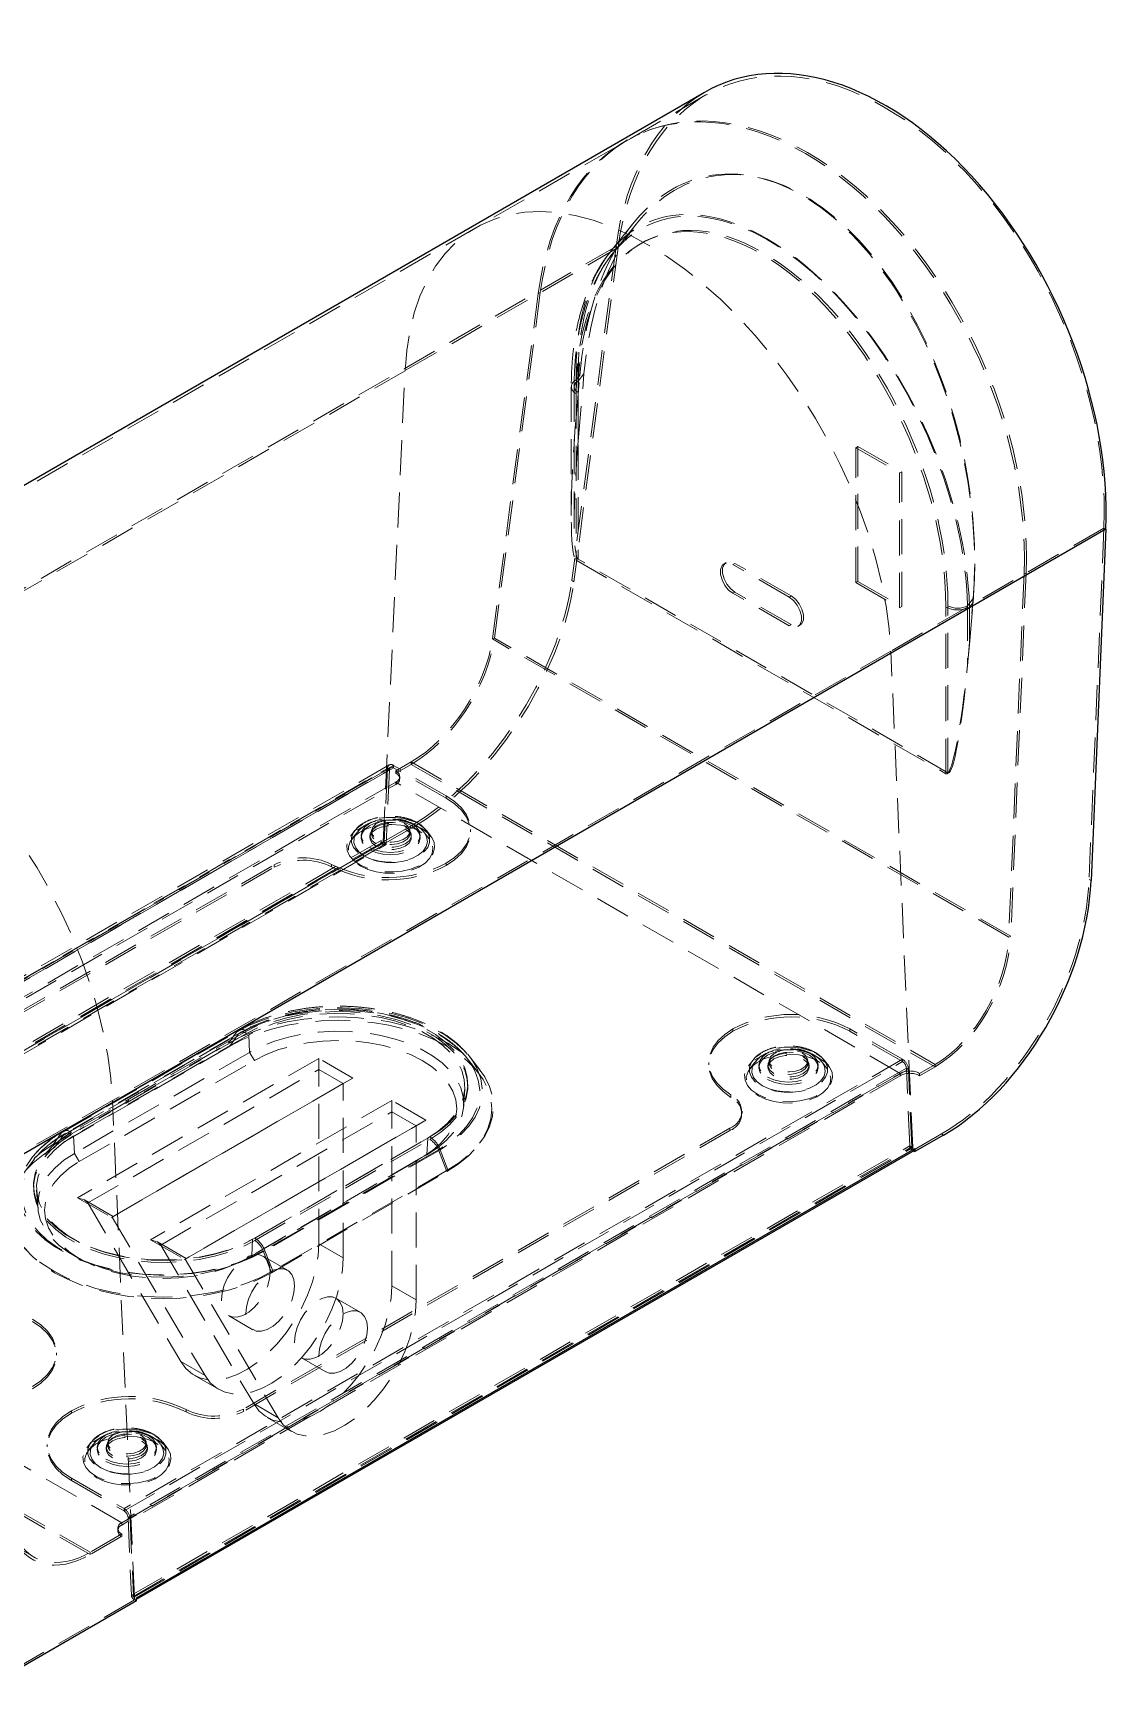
# Model space of a CAD drawing. Header units: millimetres. Extents: x 166 to 456, y 71 to 374.
# Drawn here: x 348.3 to 426.6, y 254.3 to 374.2 of the extents above; entities that cross this region are included whole.
import ezdxf

# ---------------------------------------------------------------- set-up
doc = ezdxf.new("R2010")
doc.units = ezdxf.units.MM
doc.header["$LTSCALE"] = 2
doc.linetypes.add('HIDDEN', pattern=[1.905, 1.27, -0.635])

msp = doc.modelspace()

# ---------------------------------------------------------------- linework, layer by layer
at = {"color": 7, "linetype": 'Continuous', "lineweight": 25}
for p, q in [((397.065, 369.905), (290.179, 308.202)), ((426.254, 338.17), (324.798, 279.601)), ((426.254, 338.17), (425.174, 312.643)), ((414.453, 294.142), (412.373, 292.941)), ((355.795, 260.502), (412.363, 293.159)), ((355.799, 260.405), (412.31, 293.028)), ((412.26, 292.999), (412.373, 292.941)), ((412.363, 293.159), (412.373, 292.941)), ((355.804, 260.285), (345.471, 254.32)), ((355.804, 260.285), (355.795, 260.502))]:
    msp.add_line(p, q, dxfattribs=at)
at = {"color": 7, "linetype": 'HIDDEN', "lineweight": 18}
for p, q in [((397.17, 369.723), (380.467, 360.081)), ((392.374, 366.901), (392.226, 366.834)), ((380.467, 360.081), (323.899, 327.425)), ((391.861, 360.361), (390.254, 358.362)), ((392.128, 360.359), (390.418, 358.231)), ((390.65, 358.724), (289.195, 300.155)), ((390.799, 358.629), (375.313, 349.689)), ((390.65, 358.724), (387.423, 334.436)), ((390.799, 358.629), (387.571, 334.342)), ((390.799, 358.629), (390.65, 358.724)), ((384.994, 355.296), (381.658, 330.191)), ((385.142, 355.364), (381.805, 330.258)), ((384.994, 355.296), (385.142, 355.364)), ((375.313, 349.689), (318.744, 317.033)), ((373.717, 315.459), (375.313, 349.689)), ((387.747, 346.297), (388.01, 349.341)), ((387.747, 349.014), (388.01, 349.341)), ((387.747, 346.297), (387.747, 349.014)), ((387.895, 348.928), (388.317, 349.453)), ((387.895, 344.571), (388.317, 349.453)), ((387.392, 348.52), (387.392, 339.156)), ((387.602, 348.52), (387.602, 338.669)), ((387.747, 348.026), (387.747, 335.909)), ((387.895, 344.571), (387.895, 348.928)), ((387.895, 348.111), (387.895, 335.986)), ((408.224, 344.178), (408.076, 344.092)), ((408.224, 344.178), (411.406, 342.341)), ((408.224, 334.379), (408.224, 344.178)), ((408.076, 344.092), (411.258, 342.255)), ((408.076, 334.293), (408.076, 344.092)), ((411.406, 342.341), (411.258, 342.255)), ((411.258, 332.456), (411.258, 342.255)), ((411.406, 332.542), (411.406, 342.341)), ((426.106, 338.247), (410.62, 329.307)), ((426.106, 338.247), (425.026, 312.72)), ((426.106, 338.247), (426.254, 338.17)), ((387.747, 335.909), (414.617, 320.397)), ((414.765, 320.474), (387.895, 335.986)), ((398.647, 335.748), (398.498, 335.662)), ((399.287, 335.685), (399.138, 335.599)), ((403.225, 333.24), (399.138, 335.599)), ((403.374, 333.325), (399.287, 335.685)), ((420.301, 334.914), (419.185, 308.527)), ((420.449, 334.981), (419.332, 308.595)), ((420.301, 334.914), (420.449, 334.981)), ((387.571, 334.342), (387.423, 334.436)), ((399.287, 333.594), (399.138, 333.509)), ((403.225, 331.149), (399.138, 333.509)), ((403.374, 331.235), (399.287, 333.594)), ((408.224, 334.379), (408.076, 334.293)), ((408.076, 334.293), (411.258, 332.456)), ((408.224, 334.379), (411.406, 332.542)), ((403.374, 333.325), (403.225, 333.24)), ((411.406, 332.542), (411.258, 332.456)), ((414.617, 320.397), (414.617, 332.514)), ((414.765, 320.474), (414.765, 332.6)), ((416.602, 333.125), (416.179, 332.6)), ((416.179, 328.243), (416.602, 333.125)), ((416.179, 332.6), (416.179, 328.243)), ((416.328, 329.797), (416.591, 332.841)), ((416.591, 332.841), (416.328, 332.514)), ((416.328, 332.514), (416.328, 329.797)), ((403.374, 331.235), (403.225, 331.149)), ((403.865, 331.086), (404.014, 331.172)), ((381.658, 330.191), (381.805, 330.258)), ((419.185, 308.527), (381.658, 330.191)), ((419.332, 308.595), (381.805, 330.258)), ((410.62, 329.307), (354.051, 296.651)), ((412.215, 293.235), (410.62, 329.307)), ((317.47, 288.126), (374.038, 320.782)), ((374.164, 321.036), (317.595, 288.38)), ((317.618, 288.031), (374.186, 320.688)), ((374.269, 320.854), (317.7, 288.198)), ((317.9, 288.349), (374.469, 321.006)), ((374.469, 320.834), (317.9, 288.178)), ((374.038, 320.782), (373.788, 315.414)), ((374.186, 320.688), (373.936, 315.32)), ((374.186, 320.688), (374.038, 320.782)), ((378.302, 318.793), (374.469, 321.006)), ((374.469, 320.834), (374.469, 321.006)), ((378.302, 318.621), (374.469, 320.834)), ((375.759, 321.251), (374.637, 320.603)), ((375.759, 321.08), (374.637, 320.432)), ((374.637, 320.603), (374.637, 320.432)), ((374.93, 320.024), (374.93, 320.195)), ((375.759, 321.251), (413.831, 299.273)), ((375.759, 321.251), (375.759, 321.08)), ((375.759, 321.08), (413.831, 299.101)), ((374.637, 319.787), (318.069, 287.131)), ((318.069, 286.959), (374.637, 319.615)), ((411.295, 298.625), (374.637, 319.787)), ((374.637, 319.615), (374.637, 319.787)), ((378.302, 318.793), (378.302, 318.621)), ((373.569, 315.554), (317.001, 282.898)), ((373.717, 315.459), (317.149, 282.803)), ((317.209, 282.737), (373.778, 315.393)), ((373.788, 315.414), (317.219, 282.758)), ((371.658, 316.262), (371.344, 315.858)), ((371.824, 316.134), (371.455, 315.657)), ((372.764, 315.92), (372.764, 315.749)), ((372.864, 316.225), (372.864, 316.054)), ((375.64, 316.548), (373.559, 315.347)), ((373.569, 315.554), (373.559, 315.347)), ((375.788, 316.454), (373.708, 315.253)), ((373.708, 315.257), (373.717, 315.459)), ((373.788, 315.414), (373.936, 315.32)), ((375.788, 316.454), (375.64, 316.548)), ((375.664, 316.054), (375.664, 316.225)), ((375.764, 315.749), (375.764, 315.92)), ((377.074, 315.657), (376.705, 316.134)), ((377.184, 315.858), (376.871, 316.262)), ((380.06, 316.172), (380.06, 316.344)), ((317.314, 282.555), (373.883, 315.212)), ((373.936, 315.32), (317.368, 282.663)), ((373.708, 315.253), (373.559, 315.347)), ((373.708, 315.253), (373.708, 315.257)), ((330.437, 293.354), (365.8, 313.768)), ((330.437, 293.182), (365.8, 313.597)), ((365.8, 313.597), (365.8, 313.768)), ((369.968, 313.81), (369.968, 313.639)), ((378.302, 313.894), (378.302, 313.723)), ((425.026, 312.72), (425.174, 312.643)), ((419.185, 308.527), (419.332, 308.595)), ((350.326, 294.277), (363.054, 301.625)), ((350.454, 294.117), (363.182, 301.465)), ((363.19, 301.751), (350.462, 294.404)), ((363.295, 301.569), (350.567, 294.222)), ((363.795, 301.691), (351.067, 294.344)), ((363.795, 301.52), (351.067, 294.172)), ((363.952, 301.429), (351.224, 294.081)), ((362.484, 300.815), (363.054, 301.625)), ((362.57, 300.594), (363.182, 301.465)), ((364.009, 300.15), (363.952, 301.429)), ((399.145, 301.691), (399.145, 301.862)), ((411.463, 299.649), (407.63, 301.862)), ((407.63, 301.691), (407.63, 301.862)), ((411.463, 299.478), (407.63, 301.691)), ((349.756, 293.467), (362.484, 300.815)), ((362.57, 300.594), (349.842, 293.246)), ((364.009, 300.15), (351.281, 292.802)), ((364.362, 299.559), (364.009, 300.15)), ((379.683, 299.895), (379.85, 299.69)), ((379.863, 300.007), (380.016, 299.818)), ((380.751, 298.869), (380.016, 299.818)), ((369.043, 299.714), (351.502, 289.588)), ((351.634, 292.212), (364.362, 299.559)), ((352.251, 289.204), (369.043, 298.898)), ((354.726, 265.969), (411.295, 298.625)), ((411.463, 299.649), (354.895, 266.993)), ((354.895, 266.822), (411.463, 299.478)), ((411.746, 299.005), (355.177, 266.349)), ((411.894, 298.929), (355.325, 266.272)), ((369.043, 298.898), (369.043, 299.714)), ((371.518, 298.286), (369.043, 299.714)), ((369.043, 298.898), (370.811, 297.877)), ((369.043, 286.241), (369.043, 298.898)), ((380.64, 298.669), (379.85, 299.69)), ((397.387, 299.413), (397.387, 299.242)), ((400.576, 299.568), (400.263, 299.163)), ((400.742, 299.44), (400.373, 298.963)), ((401.683, 299.226), (401.683, 299.055)), ((401.783, 299.531), (401.783, 299.36)), ((404.583, 299.36), (404.583, 299.531)), ((404.683, 299.055), (404.683, 299.226)), ((405.992, 298.963), (405.623, 299.44)), ((406.103, 299.163), (405.789, 299.568)), ((411.295, 298.453), (411.295, 298.625)), ((411.463, 299.478), (411.463, 299.649)), ((411.746, 299.005), (411.894, 298.929)), ((411.996, 293.348), (411.746, 299.005)), ((412.144, 293.272), (411.894, 298.929)), ((413.831, 299.273), (412.709, 298.625)), ((413.831, 299.101), (412.709, 298.453)), ((412.709, 298.453), (412.709, 298.625)), ((413.831, 299.273), (413.831, 299.101)), ((353.977, 288.159), (371.518, 298.286)), ((370.811, 297.877), (354.019, 288.184)), ((411.295, 298.453), (354.726, 265.797)), ((371.518, 298.286), (370.811, 297.877)), ((370.811, 285.221), (370.811, 297.877)), ((379.571, 296.232), (379.651, 297.477)), ((354.051, 296.651), (324.65, 279.678)), ((355.646, 260.579), (354.051, 296.651)), ((374.346, 296.653), (356.805, 286.526)), ((374.346, 295.836), (374.346, 296.653)), ((376.821, 295.224), (374.346, 296.653)), ((398.999, 296.879), (398.999, 297.051)), ((357.555, 286.143), (374.346, 295.836)), ((359.28, 285.098), (376.821, 295.224)), ((374.346, 295.836), (376.114, 294.816)), ((374.346, 283.18), (374.346, 295.836)), ((376.114, 294.816), (376.821, 295.224)), ((399.805, 295.698), (399.805, 295.87)), ((349.756, 293.467), (350.326, 294.277)), ((349.842, 293.246), (350.454, 294.117)), ((351.281, 292.802), (351.224, 294.081)), ((376.114, 294.816), (359.322, 285.122)), ((398.927, 294.645), (363.563, 274.23)), ((398.927, 294.474), (363.563, 274.059)), ((376.963, 293.918), (364.235, 286.57)), ((364.392, 286.651), (377.12, 293.999)), ((364.392, 286.479), (377.12, 293.827)), ((376.114, 282.159), (376.114, 294.816)), ((376.906, 292.704), (376.963, 293.918)), ((398.927, 294.645), (398.927, 294.474)), ((414.305, 294.219), (412.224, 293.018)), ((414.305, 294.219), (414.453, 294.142)), ((351.281, 292.802), (351.634, 292.212)), ((355.427, 260.692), (411.996, 293.348)), ((355.576, 260.615), (412.144, 293.272)), ((355.636, 260.554), (412.205, 293.21)), ((355.646, 260.579), (412.215, 293.235)), ((364.178, 285.357), (376.906, 292.704)), ((377.733, 293.065), (365.005, 285.718)), ((377.861, 293.077), (365.133, 285.729)), ((376.553, 292.521), (376.906, 292.704)), ((378.345, 291.487), (377.733, 293.065)), ((378.431, 291.609), (377.861, 293.077)), ((412.144, 293.272), (411.996, 293.348)), ((412.224, 293.022), (412.215, 293.235)), ((412.224, 293.018), (412.224, 293.022)), ((412.224, 293.018), (412.26, 292.999)), ((348.337, 292.342), (347.546, 291.321)), ((376.553, 292.521), (363.825, 285.174)), ((365.617, 284.139), (378.345, 291.487)), ((378.431, 291.609), (365.703, 284.261)), ((348.536, 290.129), (348.616, 288.885)), ((351.502, 289.588), (353.977, 288.159)), ((352.011, 289.434), (351.502, 289.588)), ((352.011, 289.434), (352.251, 289.204)), ((354.098, 288.229), (352.011, 289.434)), ((352.251, 289.204), (359.008, 277.683)), ((353.977, 288.159), (354.098, 288.229)), ((354.019, 288.184), (354.098, 288.229)), ((354.019, 288.184), (360.775, 276.663)), ((354.726, 265.969), (318.069, 287.131)), ((352.427, 263.825), (314.355, 285.803)), ((352.427, 263.653), (314.355, 285.632)), ((356.805, 286.526), (359.28, 285.098)), ((356.805, 286.526), (357.314, 286.372)), ((357.314, 286.372), (357.555, 286.143)), ((359.401, 285.168), (357.314, 286.372)), ((357.555, 286.143), (364.311, 274.622)), ((364.178, 285.357), (364.235, 286.57)), ((365.617, 284.139), (365.005, 285.718)), ((365.703, 284.261), (365.133, 285.729)), ((369.043, 286.241), (370.811, 285.221)), ((310.445, 285.356), (348.339, 263.48)), ((351.646, 285.157), (351.979, 284.985)), ((359.28, 285.098), (359.401, 285.168)), ((359.322, 285.122), (359.401, 285.168)), ((359.322, 285.122), (366.079, 273.601)), ((363.48, 284.985), (363.813, 285.157)), ((364.178, 285.357), (363.825, 285.174)), ((366.757, 284.324), (364.99, 285.345)), ((376.114, 282.159), (374.346, 283.18)), ((372.061, 281.263), (370.293, 282.283)), ((362.49, 281.015), (364.258, 279.994)), ((349.984, 278.137), (349.984, 278.308)), ((359.008, 277.683), (360.775, 276.663)), ((367.793, 277.953), (369.561, 276.933)), ((359.99, 276.684), (361.758, 275.664)), ((366.079, 273.601), (364.311, 274.622)), ((351.061, 273.933), (351.061, 274.104)), ((359.396, 274.188), (359.396, 274.017)), ((363.563, 274.059), (363.563, 274.23)), ((365.293, 273.623), (367.061, 272.602)), ((349.304, 271.655), (349.304, 271.484)), ((352.493, 271.81), (352.179, 271.405)), ((352.659, 271.682), (352.29, 271.205)), ((353.599, 271.468), (353.599, 271.297)), ((353.699, 271.773), (353.699, 271.602)), ((356.499, 271.602), (356.499, 271.773)), ((356.599, 271.297), (356.599, 271.468)), ((357.909, 271.205), (357.54, 271.682)), ((358.019, 271.405), (357.706, 271.81)), ((351.061, 269.206), (354.895, 266.993)), ((351.061, 269.206), (351.061, 269.034)), ((351.061, 269.034), (354.895, 266.822)), ((354.895, 266.822), (354.895, 266.993)), ((355.177, 266.349), (355.325, 266.272)), ((355.177, 266.349), (355.427, 260.692)), ((355.325, 266.272), (355.576, 260.615)), ((354.726, 265.152), (352.427, 263.825)), ((354.434, 265.56), (354.434, 265.389)), ((354.726, 265.797), (354.726, 265.969)), ((354.726, 265.152), (354.726, 264.981)), ((354.726, 264.981), (352.427, 263.653)), ((352.427, 263.825), (352.427, 263.653)), ((355.656, 260.361), (345.323, 254.396)), ((355.576, 260.615), (355.427, 260.692)), ((355.656, 260.365), (355.646, 260.579)), ((355.656, 260.361), (355.656, 260.365)), ((355.656, 260.361), (355.804, 260.285)), ((355.741, 260.372), (355.799, 260.405))]:
    msp.add_line(p, q, dxfattribs=at)
at = {"color": 7, "linetype": 'HIDDEN', "lineweight": 18, "flags": 128}
for points in [[(375.313, 349.689), (375.434, 351.163), (375.656, 352.563), (375.977, 353.881), (376.397, 355.111), (376.912, 356.244), (377.52, 357.275), (378.216, 358.197), (378.998, 359.005), (379.86, 359.695), (380.798, 360.262), (381.805, 360.704), (382.877, 361.017), (384.007, 361.2), (385.189, 361.251), (386.416, 361.172), (387.68, 360.961), (388.974, 360.621), (390.292, 360.152), (391.625, 359.559), (392.966, 358.843), (394.307, 358.011), (395.64, 357.065), (396.958, 356.012), (398.252, 354.858), (399.517, 353.609), (400.743, 352.272), (401.925, 350.856), (403.055, 349.368), (404.127, 347.817), (405.135, 346.213), (406.072, 344.563), (406.934, 342.878), (407.716, 341.167), (408.412, 339.441), (409.02, 337.709), (409.535, 335.98), (409.955, 334.266), (410.276, 332.576), (410.499, 330.92), (410.62, 329.307)], [(399.287, 333.594), (398.977, 333.836), (398.705, 334.175), (398.503, 334.569), (398.395, 334.973), (398.395, 335.336), (398.503, 335.615), (398.705, 335.776), (398.977, 335.8), (399.287, 335.685)], [(399.138, 333.509), (398.829, 333.75), (398.556, 334.089), (398.354, 334.484), (398.247, 334.887), (398.247, 335.25), (398.354, 335.529), (398.556, 335.69), (398.829, 335.715), (399.138, 335.599)], [(403.225, 333.24), (403.535, 332.998), (403.807, 332.659), (404.009, 332.265), (404.117, 331.861), (404.117, 331.498), (404.009, 331.219), (403.807, 331.058), (403.535, 331.034), (403.225, 331.149)], [(403.374, 333.325), (403.683, 333.084), (403.955, 332.745), (404.157, 332.35), (404.265, 331.947), (404.265, 331.584), (404.157, 331.305), (403.955, 331.144), (403.683, 331.119), (403.374, 331.235)], [(318.744, 317.033), (318.865, 318.506), (319.087, 319.906), (319.409, 321.225), (319.829, 322.454), (320.344, 323.588), (320.951, 324.618), (321.648, 325.541), (322.429, 326.349), (323.291, 327.039), (324.229, 327.606), (325.237, 328.047), (326.309, 328.36), (327.439, 328.543), (328.62, 328.595), (329.847, 328.515), (331.111, 328.305), (332.406, 327.964), (333.724, 327.496), (335.057, 326.902), (336.398, 326.187), (337.738, 325.354), (339.071, 324.409), (340.389, 323.356), (341.684, 322.201), (342.948, 320.952), (344.175, 319.616), (345.356, 318.2), (346.486, 316.712), (347.558, 315.161), (348.566, 313.556), (349.504, 311.907), (350.366, 310.222), (351.147, 308.511), (351.844, 306.784), (352.451, 305.052), (352.967, 303.324), (353.386, 301.61), (353.708, 299.92), (353.93, 298.264), (354.051, 296.651)], [(378.302, 313.894), (378.914, 314.308), (379.406, 314.771), (379.766, 315.273), (379.986, 315.802), (380.06, 316.344), (379.986, 316.885), (379.766, 317.414), (379.406, 317.916), (378.914, 318.38), (378.302, 318.793)], [(378.302, 318.621), (378.914, 318.208), (379.406, 317.745), (379.766, 317.242), (379.986, 316.714), (380.06, 316.172), (379.986, 315.63), (379.766, 315.102), (379.406, 314.6), (378.914, 314.136), (378.302, 313.723)], [(372.088, 313.676), (372.607, 313.435), (373.203, 313.265), (373.849, 313.172), (374.514, 313.162), (375.168, 313.234), (375.779, 313.386), (376.319, 313.61), (376.764, 313.896), (377.091, 314.23), (377.286, 314.598), (377.34, 314.98), (377.251, 315.361), (377.021, 315.722), (376.663, 316.045), (376.192, 316.317), (375.632, 316.524), (375.007, 316.656), (374.348, 316.708), (373.684, 316.677), (373.048, 316.564), (372.469, 316.375), (371.974, 316.119), (371.585, 315.807), (371.322, 315.454), (371.197, 315.077), (371.215, 314.693), (371.376, 314.32), (371.671, 313.976), (372.088, 313.676)], [(376.283, 316.755), (376.682, 316.467), (376.959, 316.134), (377.101, 315.774), (377.101, 315.405), (376.959, 315.045), (376.682, 314.713), (376.283, 314.424), (375.783, 314.194), (375.207, 314.034), (374.584, 313.952), (373.945, 313.952), (373.321, 314.034), (372.745, 314.194), (372.245, 314.424), (371.847, 314.713), (371.569, 315.045), (371.427, 315.405), (371.427, 315.774), (371.569, 316.134), (371.847, 316.467), (372.245, 316.755), (372.745, 316.985), (373.321, 317.145), (373.945, 317.227), (374.584, 317.227), (375.207, 317.145), (375.783, 316.985), (376.283, 316.755)], [(372.374, 314.413), (371.989, 314.694), (371.727, 315.019), (371.601, 315.369), (371.619, 315.728), (371.78, 316.074), (372.074, 316.389), (372.487, 316.657), (372.996, 316.862), (373.572, 316.995), (374.186, 317.046), (374.805, 317.015), (375.394, 316.903), (375.922, 316.714), (376.361, 316.461), (376.687, 316.156), (376.882, 315.816), (376.936, 315.459), (376.846, 315.105), (376.617, 314.772), (376.261, 314.478), (375.798, 314.24), (375.251, 314.07), (374.652, 313.977), (374.031, 313.967), (373.423, 314.039), (372.861, 314.19), (372.374, 314.413)], [(372.741, 315.041), (373.187, 314.844), (373.707, 314.719), (374.264, 314.677), (374.822, 314.719), (375.341, 314.844), (375.787, 315.041), (376.129, 315.299), (376.344, 315.599), (376.418, 315.92), (376.344, 316.242), (376.129, 316.542), (375.787, 316.799), (375.341, 316.997), (374.822, 317.121), (374.264, 317.164), (373.707, 317.121), (373.187, 316.997), (372.741, 316.799), (372.399, 316.542), (372.184, 316.242), (372.111, 315.92), (372.184, 315.599), (372.399, 315.299), (372.741, 315.041)], [(372.741, 314.87), (373.187, 314.672), (373.707, 314.548), (374.264, 314.506), (374.822, 314.548), (375.341, 314.672), (375.787, 314.87), (376.129, 315.127), (376.344, 315.427), (376.418, 315.749), (376.344, 316.071), (376.129, 316.371), (375.787, 316.628), (375.341, 316.826), (374.822, 316.95), (374.264, 316.992), (373.707, 316.95), (373.187, 316.826), (372.741, 316.628), (372.399, 316.371), (372.184, 316.071), (372.111, 315.749), (372.184, 315.427), (372.399, 315.127), (372.741, 314.87)], [(373.204, 315.308), (372.928, 315.527), (372.783, 315.785), (372.783, 316.056), (372.928, 316.313), (373.204, 316.533), (373.583, 316.692), (374.03, 316.776), (374.499, 316.776), (374.945, 316.692), (375.325, 316.533), (375.601, 316.313), (375.746, 316.056), (375.746, 315.785), (375.601, 315.527), (375.325, 315.308), (374.945, 315.149), (374.499, 315.065), (374.03, 315.065), (373.583, 315.149), (373.204, 315.308)], [(373.204, 315.137), (372.928, 315.356), (372.783, 315.613), (372.783, 315.884), (372.928, 316.142), (373.204, 316.361), (373.583, 316.52), (374.03, 316.604), (374.499, 316.604), (374.945, 316.52), (375.325, 316.361), (375.601, 316.142), (375.746, 315.884), (375.746, 315.613), (375.601, 315.356), (375.325, 315.137), (374.945, 314.977), (374.499, 314.894), (374.03, 314.894), (373.583, 314.977), (373.204, 315.137)], [(375.254, 316.797), (375.522, 316.58), (375.653, 316.325), (375.634, 316.06), (375.467, 315.812), (375.169, 315.609), (374.773, 315.473), (374.322, 315.418), (373.865, 315.451), (373.451, 315.568), (373.125, 315.756), (372.922, 315.995), (372.865, 316.259), (372.96, 316.519), (373.196, 316.748), (373.548, 316.92), (373.977, 317.016), (374.437, 317.027), (374.879, 316.952), (375.254, 316.797)], [(375.254, 316.625), (375.522, 316.409), (375.653, 316.154), (375.634, 315.888), (375.467, 315.64), (375.169, 315.437), (374.773, 315.301), (374.322, 315.246), (373.865, 315.279), (373.451, 315.396), (373.125, 315.584), (372.922, 315.823), (372.865, 316.087), (372.96, 316.348), (373.196, 316.576), (373.548, 316.748), (373.977, 316.845), (374.437, 316.856), (374.879, 316.78), (375.254, 316.625)], [(376.32, 316.518), (376.526, 316.409), (376.947, 316.109), (377.25, 315.766), (377.423, 315.393), (377.458, 315.007), (377.354, 314.626), (377.114, 314.266), (376.75, 313.942), (376.277, 313.669), (375.716, 313.459), (375.092, 313.32), (374.432, 313.26), (373.764, 313.28), (373.118, 313.38), (372.522, 313.555), (372.002, 313.798), (371.582, 314.098), (371.278, 314.442), (371.105, 314.815), (371.07, 315.2), (371.175, 315.582), (371.414, 315.942), (371.778, 316.266), (372.251, 316.539), (372.286, 316.555)], [(373.788, 315.414), (373.785, 315.401), (373.776, 315.393), (373.764, 315.391), (373.751, 315.397), (373.737, 315.409), (373.726, 315.425), (373.719, 315.442), (373.717, 315.459)], [(373.936, 315.32), (373.93, 315.277), (373.915, 315.243), (373.892, 315.218), (373.862, 315.203), (373.827, 315.2), (373.788, 315.208), (373.748, 315.227), (373.708, 315.257)], [(363.054, 301.625), (363.963, 302.092), (364.961, 302.496), (366.032, 302.829), (367.164, 303.089), (368.34, 303.271), (369.545, 303.372), (370.762, 303.393), (371.975, 303.332), (373.167, 303.19), (374.323, 302.968), (375.427, 302.671), (376.463, 302.302), (377.418, 301.866), (378.279, 301.369), (379.034, 300.818), (379.674, 300.22), (379.863, 300.007)], [(362.484, 300.815), (363.427, 301.301), (364.458, 301.724), (365.565, 302.077), (366.733, 302.356), (367.948, 302.558), (369.195, 302.68), (370.457, 302.721), (371.72, 302.68), (372.966, 302.558), (374.182, 302.356), (375.35, 302.077), (376.457, 301.724), (377.488, 301.301), (378.431, 300.815), (379.273, 300.27), (380.005, 299.675), (380.617, 299.036), (381.101, 298.362), (381.451, 297.66), (381.662, 296.941), (381.733, 296.212), (381.662, 295.483), (381.451, 294.763), (381.101, 294.062), (380.617, 293.388), (380.005, 292.749), (379.273, 292.153), (378.431, 291.609)], [(378.345, 291.487), (379.178, 292.025), (379.902, 292.614), (380.507, 293.246), (380.986, 293.914), (381.332, 294.607), (381.542, 295.319), (381.612, 296.04), (381.542, 296.761), (381.332, 297.473), (380.986, 298.167), (380.507, 298.834), (379.902, 299.466), (379.178, 300.055), (378.345, 300.594), (377.412, 301.075), (376.392, 301.493), (375.297, 301.842), (374.142, 302.119), (372.939, 302.318), (371.706, 302.439), (370.457, 302.48), (369.208, 302.439), (367.975, 302.318), (366.773, 302.119), (365.617, 301.842), (364.523, 301.493), (363.502, 301.075), (362.57, 300.594)], [(363.182, 301.465), (364.076, 301.924), (365.056, 302.32), (366.109, 302.648), (367.221, 302.903), (368.377, 303.082), (369.561, 303.182), (370.757, 303.202), (371.948, 303.142), (373.12, 303.002), (374.256, 302.785), (375.34, 302.493), (376.359, 302.131), (377.297, 301.702), (378.143, 301.214), (378.885, 300.672), (379.513, 300.084), (379.683, 299.895)], [(377.12, 293.999), (377.903, 294.511), (378.568, 295.076), (379.105, 295.685), (379.506, 296.327), (379.764, 296.994), (379.875, 297.674), (379.838, 298.357), (379.653, 299.032), (379.323, 299.688), (378.853, 300.314), (378.251, 300.902), (377.525, 301.442), (376.689, 301.925), (375.754, 302.344), (374.735, 302.692), (373.649, 302.963), (372.513, 303.154), (371.344, 303.26), (370.161, 303.282), (368.983, 303.218), (367.829, 303.069), (366.715, 302.837), (365.661, 302.527), (364.682, 302.143), (363.795, 301.691)], [(377.12, 293.827), (377.903, 294.34), (378.568, 294.905), (379.105, 295.513), (379.506, 296.156), (379.764, 296.823), (379.875, 297.503), (379.838, 298.185), (379.653, 298.86), (379.323, 299.516), (378.853, 300.143), (378.251, 300.731), (377.525, 301.271), (376.689, 301.754), (375.754, 302.172), (374.735, 302.52), (373.649, 302.791), (372.513, 302.982), (371.344, 303.089), (370.161, 303.11), (368.983, 303.046), (367.829, 302.897), (366.715, 302.666), (365.661, 302.356), (364.682, 301.972), (363.795, 301.52)], [(376.963, 293.918), (377.727, 294.418), (378.376, 294.97), (378.901, 295.564), (379.292, 296.192), (379.544, 296.843), (379.653, 297.507), (379.617, 298.173), (379.436, 298.832), (379.113, 299.473), (378.655, 300.085), (378.066, 300.659), (377.358, 301.186), (376.541, 301.657), (375.629, 302.066), (374.634, 302.406), (373.574, 302.671), (372.464, 302.857), (371.323, 302.961), (370.168, 302.982), (369.018, 302.919), (367.891, 302.774), (366.804, 302.548), (365.774, 302.245), (364.819, 301.87), (363.952, 301.429)], [(376.906, 292.704), (377.664, 293.2), (378.307, 293.747), (378.827, 294.336), (379.215, 294.958), (379.465, 295.604), (379.573, 296.262), (379.537, 296.923), (379.358, 297.576), (379.038, 298.211), (378.583, 298.818), (378, 299.387), (377.298, 299.909), (376.489, 300.377), (375.584, 300.782), (374.598, 301.118), (373.547, 301.381), (372.447, 301.565), (371.316, 301.669), (370.171, 301.69), (369.031, 301.627), (367.913, 301.483), (366.835, 301.259), (365.815, 300.959), (364.868, 300.587), (364.009, 300.15)], [(364.362, 299.559), (365.209, 299.989), (366.147, 300.35), (367.158, 300.638), (368.226, 300.847), (369.332, 300.974), (370.457, 301.017), (371.583, 300.974), (372.689, 300.847), (373.756, 300.638), (374.768, 300.35), (375.705, 299.989), (376.553, 299.559), (377.297, 299.07), (377.923, 298.529), (378.422, 297.945), (378.784, 297.328), (379.004, 296.69), (379.078, 296.04), (379.004, 295.391), (378.784, 294.752), (378.422, 294.136), (377.923, 293.552), (377.297, 293.011), (376.553, 292.521)], [(399.145, 301.862), (398.546, 301.459), (398.06, 301.007), (397.701, 300.518), (397.475, 300.003), (397.388, 299.473), (397.443, 298.943), (397.637, 298.423), (397.967, 297.927), (398.425, 297.466), (398.999, 297.051)], [(398.999, 296.879), (398.425, 297.295), (397.967, 297.756), (397.637, 298.252), (397.443, 298.771), (397.388, 299.302), (397.475, 299.831), (397.701, 300.346), (398.06, 300.836), (398.546, 301.287), (399.145, 301.691)], [(380.016, 299.818), (380.188, 299.583), (380.571, 298.915), (380.817, 298.227), (380.923, 297.527), (380.888, 296.824), (380.712, 296.129), (380.396, 295.45), (379.947, 294.796), (379.369, 294.178), (378.671, 293.602), (377.861, 293.077)], [(405.239, 299.824), (405.444, 299.715), (405.865, 299.415), (406.169, 299.071), (406.342, 298.698), (406.377, 298.313), (406.272, 297.932), (406.033, 297.571), (405.668, 297.248), (405.196, 296.975), (404.635, 296.764), (404.011, 296.626), (403.35, 296.566), (402.682, 296.586), (402.036, 296.686), (401.441, 296.861), (400.921, 297.104), (400.5, 297.404), (400.197, 297.748), (400.023, 298.121), (399.988, 298.506), (400.093, 298.887), (400.333, 299.248), (400.697, 299.572), (401.17, 299.845), (401.204, 299.861)], [(401.007, 296.982), (401.525, 296.741), (402.121, 296.571), (402.767, 296.478), (403.432, 296.467), (404.086, 296.54), (404.697, 296.692), (405.238, 296.916), (405.682, 297.202), (406.01, 297.536), (406.205, 297.903), (406.259, 298.286), (406.169, 298.667), (405.94, 299.027), (405.581, 299.351), (405.111, 299.623), (404.55, 299.83), (403.925, 299.962), (403.266, 300.014), (402.603, 299.983), (401.967, 299.87), (401.387, 299.681), (400.892, 299.424), (400.504, 299.112), (400.241, 298.76), (400.115, 298.382), (400.133, 297.998), (400.294, 297.625), (400.59, 297.281), (401.007, 296.982)], [(405.202, 300.061), (405.6, 299.772), (405.878, 299.44), (406.02, 299.08), (406.02, 298.711), (405.878, 298.351), (405.6, 298.019), (405.202, 297.73), (404.702, 297.5), (404.126, 297.34), (403.502, 297.258), (402.863, 297.258), (402.24, 297.34), (401.664, 297.5), (401.164, 297.73), (400.765, 298.019), (400.488, 298.351), (400.346, 298.711), (400.346, 299.08), (400.488, 299.44), (400.765, 299.772), (401.164, 300.061), (401.664, 300.291), (402.24, 300.451), (402.863, 300.533), (403.502, 300.533), (404.126, 300.451), (404.702, 300.291), (405.202, 300.061)], [(401.292, 297.718), (400.907, 298), (400.645, 298.324), (400.52, 298.675), (400.538, 299.033), (400.698, 299.379), (400.993, 299.695), (401.406, 299.962), (401.914, 300.168), (402.491, 300.3), (403.105, 300.352), (403.723, 300.321), (404.312, 300.208), (404.841, 300.02), (405.28, 299.767), (405.605, 299.462), (405.801, 299.122), (405.855, 298.765), (405.765, 298.41), (405.536, 298.077), (405.18, 297.784), (404.716, 297.546), (404.17, 297.375), (403.57, 297.283), (402.95, 297.272), (402.342, 297.345), (401.779, 297.496), (401.292, 297.718)], [(401.66, 298.347), (402.106, 298.149), (402.625, 298.025), (403.183, 297.983), (403.74, 298.025), (404.259, 298.149), (404.705, 298.347), (405.048, 298.604), (405.263, 298.904), (405.336, 299.226), (405.263, 299.548), (405.048, 299.848), (404.705, 300.105), (404.259, 300.303), (403.74, 300.427), (403.183, 300.469), (402.625, 300.427), (402.106, 300.303), (401.66, 300.105), (401.318, 299.848), (401.102, 299.548), (401.029, 299.226), (401.102, 298.904), (401.318, 298.604), (401.66, 298.347)], [(401.66, 298.176), (402.106, 297.978), (402.625, 297.854), (403.183, 297.811), (403.74, 297.854), (404.259, 297.978), (404.705, 298.176), (405.048, 298.433), (405.263, 298.733), (405.336, 299.055), (405.263, 299.376), (405.048, 299.676), (404.705, 299.934), (404.259, 300.131), (403.74, 300.256), (403.183, 300.298), (402.625, 300.256), (402.106, 300.131), (401.66, 299.934), (401.318, 299.676), (401.102, 299.376), (401.029, 299.055), (401.102, 298.733), (401.318, 298.433), (401.66, 298.176)], [(402.122, 298.614), (401.846, 298.833), (401.701, 299.091), (401.701, 299.362), (401.846, 299.619), (402.122, 299.838), (402.502, 299.998), (402.948, 300.081), (403.417, 300.081), (403.864, 299.998), (404.243, 299.838), (404.519, 299.619), (404.664, 299.362), (404.664, 299.091), (404.519, 298.833), (404.243, 298.614), (403.864, 298.455), (403.417, 298.371), (402.948, 298.371), (402.502, 298.455), (402.122, 298.614)], [(402.122, 298.442), (401.846, 298.661), (401.701, 298.919), (401.701, 299.19), (401.846, 299.448), (402.122, 299.667), (402.502, 299.826), (402.948, 299.91), (403.417, 299.91), (403.864, 299.826), (404.243, 299.667), (404.519, 299.448), (404.664, 299.19), (404.664, 298.919), (404.519, 298.661), (404.243, 298.442), (403.864, 298.283), (403.417, 298.199), (402.948, 298.199), (402.502, 298.283), (402.122, 298.442)], [(404.173, 300.103), (404.44, 299.886), (404.572, 299.631), (404.553, 299.365), (404.385, 299.117), (404.087, 298.914), (403.692, 298.778), (403.241, 298.724), (402.783, 298.757), (402.369, 298.873), (402.043, 299.062), (401.841, 299.301), (401.784, 299.565), (401.878, 299.825), (402.114, 300.054), (402.466, 300.225), (402.895, 300.322), (403.356, 300.333), (403.798, 300.257), (404.173, 300.103)], [(404.173, 299.931), (404.44, 299.715), (404.572, 299.46), (404.553, 299.194), (404.385, 298.946), (404.087, 298.743), (403.692, 298.607), (403.241, 298.552), (402.783, 298.585), (402.369, 298.702), (402.043, 298.89), (401.841, 299.129), (401.784, 299.393), (401.878, 299.654), (402.114, 299.882), (402.466, 300.054), (402.895, 300.151), (403.356, 300.162), (403.798, 300.086), (404.173, 299.931)], [(379.85, 299.69), (380.019, 299.458), (380.395, 298.802), (380.637, 298.126), (380.742, 297.438), (380.707, 296.748), (380.533, 296.064), (380.224, 295.397), (379.782, 294.755), (379.214, 294.147), (378.528, 293.581), (377.733, 293.065)], [(365.133, 285.729), (364.224, 285.262), (363.226, 284.859), (362.154, 284.525), (361.023, 284.266), (359.847, 284.084), (358.642, 283.982), (357.425, 283.961), (356.212, 284.023), (355.019, 284.165), (353.864, 284.386), (352.76, 284.683), (351.724, 285.052), (350.769, 285.488), (349.908, 285.985), (349.152, 286.536), (348.513, 287.135), (347.999, 287.772), (347.616, 288.439), (347.369, 289.127), (347.263, 289.827), (347.299, 290.53), (347.475, 291.226), (347.79, 291.905), (348.24, 292.558), (348.818, 293.177), (349.516, 293.752), (350.326, 294.277)], [(351.067, 294.344), (350.284, 293.831), (349.619, 293.266), (349.082, 292.658), (348.681, 292.015), (348.423, 291.348), (348.311, 290.668), (348.349, 289.985), (348.534, 289.311), (348.864, 288.655), (349.334, 288.028), (349.936, 287.44), (350.661, 286.9), (351.498, 286.417), (352.433, 285.998), (353.452, 285.651), (354.538, 285.379), (355.674, 285.189), (356.843, 285.082), (358.025, 285.06), (359.203, 285.125), (360.358, 285.274), (361.472, 285.505), (362.526, 285.815), (363.505, 286.199), (364.392, 286.651)], [(351.067, 294.172), (350.284, 293.66), (349.619, 293.095), (349.082, 292.486), (348.681, 291.843), (348.423, 291.177), (348.311, 290.497), (348.349, 289.814), (348.534, 289.139), (348.864, 288.483), (349.334, 287.856), (349.936, 287.268), (350.661, 286.729), (351.498, 286.246), (352.433, 285.827), (353.452, 285.479), (354.538, 285.208), (355.674, 285.017), (356.843, 284.91), (358.025, 284.889), (359.203, 284.953), (360.358, 285.102), (361.472, 285.334), (362.526, 285.644), (363.505, 286.028), (364.392, 286.479)], [(351.224, 294.081), (350.46, 293.581), (349.811, 293.029), (349.286, 292.435), (348.895, 291.808), (348.643, 291.157), (348.534, 290.493), (348.57, 289.826), (348.751, 289.167), (349.073, 288.527), (349.532, 287.915), (350.12, 287.341), (350.828, 286.814), (351.645, 286.342), (352.558, 285.933), (353.553, 285.594), (354.613, 285.329), (355.722, 285.143), (356.864, 285.038), (358.018, 285.017), (359.169, 285.08), (360.296, 285.226), (361.383, 285.452), (362.413, 285.754), (363.368, 286.129), (364.235, 286.57)], [(365.703, 284.261), (364.76, 283.775), (363.729, 283.352), (362.622, 282.999), (361.454, 282.72), (360.239, 282.518), (358.992, 282.396), (357.729, 282.355), (356.467, 282.396), (355.22, 282.518), (354.005, 282.72), (352.837, 282.999), (351.73, 283.352), (350.699, 283.775), (349.756, 284.261), (348.914, 284.806), (348.182, 285.401), (347.57, 286.04), (347.086, 286.714), (346.736, 287.416), (346.524, 288.135), (346.453, 288.864), (346.524, 289.593), (346.736, 290.313), (347.086, 291.014), (347.57, 291.689), (348.182, 292.327), (348.914, 292.923), (349.756, 293.467)], [(349.842, 293.246), (349.008, 292.708), (348.284, 292.119), (347.679, 291.487), (347.201, 290.82), (346.854, 290.126), (346.645, 289.414), (346.575, 288.693), (346.645, 287.972), (346.854, 287.26), (347.201, 286.566), (347.679, 285.899), (348.284, 285.267), (349.008, 284.678), (349.842, 284.139), (350.775, 283.658), (351.795, 283.24), (352.89, 282.891), (354.045, 282.615), (355.247, 282.415), (356.48, 282.294), (357.729, 282.253), (358.978, 282.294), (360.212, 282.415), (361.414, 282.615), (362.569, 282.891), (363.664, 283.24), (364.684, 283.658), (365.617, 284.139)], [(351.281, 292.802), (350.523, 292.307), (349.879, 291.76), (349.359, 291.171), (348.972, 290.548), (348.722, 289.903), (348.614, 289.245), (348.65, 288.584), (348.829, 287.931), (349.149, 287.296), (349.603, 286.689), (350.186, 286.12), (350.888, 285.598), (351.698, 285.13), (352.603, 284.725), (353.589, 284.389), (354.64, 284.126), (355.74, 283.942), (356.871, 283.838), (358.016, 283.817), (359.156, 283.88), (360.274, 284.024), (361.351, 284.248), (362.372, 284.548), (363.319, 284.92), (364.178, 285.357)], [(412.215, 293.235), (412.213, 293.221), (412.206, 293.211), (412.195, 293.208), (412.181, 293.212), (412.168, 293.222), (412.156, 293.237), (412.148, 293.254), (412.144, 293.272)], [(365.005, 285.718), (364.111, 285.258), (363.131, 284.862), (362.078, 284.535), (360.966, 284.279), (359.81, 284.101), (358.626, 284.001), (357.43, 283.981), (356.238, 284.041), (355.067, 284.18), (353.931, 284.398), (352.846, 284.69), (351.828, 285.052), (350.89, 285.481), (350.044, 285.969), (349.301, 286.511), (348.673, 287.099), (348.168, 287.725), (347.791, 288.38), (347.549, 289.057), (347.445, 289.745), (347.48, 290.435), (347.653, 291.119), (347.963, 291.786), (348.337, 292.342)], [(348.337, 292.342), (348.405, 292.428), (348.418, 292.444)], [(363.825, 285.174), (362.977, 284.745), (362.04, 284.383), (361.028, 284.095), (359.961, 283.886), (358.855, 283.759), (357.729, 283.716), (356.604, 283.759), (355.498, 283.886), (354.43, 284.095), (353.419, 284.383), (352.481, 284.745), (351.634, 285.174), (350.89, 285.663), (350.264, 286.204), (349.765, 286.788), (349.402, 287.405), (349.182, 288.043), (349.109, 288.693), (349.182, 289.342), (349.402, 289.981), (349.765, 290.597), (350.264, 291.181), (350.89, 291.722), (351.634, 292.212)], [(359.008, 277.683), (359.39, 277.165), (359.859, 276.766), (360.404, 276.493), (361.015, 276.353), (361.68, 276.347), (362.385, 276.477), (363.118, 276.739), (363.863, 277.128), (364.605, 277.637), (365.33, 278.256), (366.024, 278.971), (366.672, 279.77), (367.263, 280.637), (367.784, 281.553), (368.225, 282.502), (368.578, 283.464), (368.835, 284.42), (368.991, 285.352), (369.043, 286.241)], [(365.508, 284.2), (365.456, 284.659), (365.305, 285.032), (365.063, 285.297), (364.744, 285.44), (364.367, 285.45), (363.953, 285.329), (363.527, 285.083), (363.113, 284.727), (362.736, 284.28), (362.417, 283.77), (362.175, 283.225), (362.023, 282.678), (361.972, 282.159), (362.023, 281.7), (362.175, 281.328), (362.417, 281.062), (362.736, 280.92), (363.113, 280.909), (363.527, 281.03), (363.953, 281.276), (364.367, 281.633), (364.744, 282.08), (365.063, 282.59), (365.305, 283.135), (365.456, 283.682), (365.508, 284.2)], [(360.775, 276.663), (361.158, 276.145), (361.626, 275.745), (362.172, 275.473), (362.783, 275.332), (363.448, 275.327), (364.153, 275.456), (364.886, 275.718), (365.63, 276.108), (366.373, 276.617), (367.098, 277.235), (367.792, 277.951), (368.44, 278.75), (369.031, 279.616), (369.552, 280.533), (369.993, 281.481), (370.345, 282.443), (370.602, 283.4), (370.758, 284.332), (370.811, 285.221)], [(367.275, 283.18), (367.224, 283.639), (367.073, 284.012), (366.831, 284.277), (366.512, 284.419), (366.134, 284.43), (365.721, 284.309), (365.295, 284.063), (364.881, 283.706), (364.503, 283.26), (364.184, 282.749), (363.942, 282.204), (363.791, 281.657), (363.74, 281.139), (363.791, 280.68), (363.942, 280.307), (364.184, 280.042), (364.503, 279.9), (364.881, 279.889), (365.295, 280.01), (365.721, 280.256), (366.134, 280.613), (366.512, 281.059), (366.831, 281.57), (367.073, 282.114), (367.224, 282.662), (367.275, 283.18)], [(364.311, 274.622), (364.693, 274.104), (365.162, 273.704), (365.707, 273.432), (366.318, 273.291), (366.983, 273.286), (367.689, 273.415), (368.421, 273.677), (369.166, 274.067), (369.908, 274.576), (370.633, 275.194), (371.327, 275.91), (371.976, 276.709), (372.566, 277.575), (373.087, 278.492), (373.529, 279.44), (373.881, 280.402), (374.138, 281.359), (374.294, 282.291), (374.346, 283.18)], [(366.079, 273.601), (366.461, 273.083), (366.93, 272.684), (367.475, 272.411), (368.086, 272.271), (368.751, 272.265), (369.457, 272.395), (370.189, 272.657), (370.934, 273.046), (371.676, 273.555), (372.401, 274.174), (373.095, 274.889), (373.743, 275.688), (374.334, 276.554), (374.855, 277.471), (375.296, 278.42), (375.649, 279.382), (375.906, 280.338), (376.062, 281.27), (376.114, 282.159)], [(370.811, 281.139), (370.76, 281.598), (370.608, 281.971), (370.366, 282.236), (370.047, 282.378), (369.67, 282.389), (369.256, 282.268), (368.83, 282.022), (368.416, 281.665), (368.039, 281.219), (367.72, 280.708), (367.478, 280.163), (367.327, 279.616), (367.275, 279.098), (367.327, 278.639), (367.478, 278.266), (367.72, 278.001), (368.039, 277.859), (368.416, 277.848), (368.83, 277.969), (369.256, 278.215), (369.67, 278.572), (370.047, 279.018), (370.366, 279.529), (370.608, 280.073), (370.76, 280.621), (370.811, 281.139)], [(348.227, 275.859), (348.838, 276.272), (349.33, 276.736), (349.69, 277.238), (349.91, 277.767), (349.984, 278.308), (349.91, 278.85), (349.69, 279.379), (349.33, 279.881), (348.838, 280.344), (348.227, 280.758)], [(372.579, 280.118), (372.527, 280.577), (372.376, 280.95), (372.134, 281.215), (371.815, 281.358), (371.438, 281.368), (371.024, 281.247), (370.598, 281.001), (370.184, 280.645), (369.807, 280.198), (369.488, 279.688), (369.246, 279.143), (369.094, 278.595), (369.043, 278.077), (369.094, 277.618), (369.246, 277.246), (369.488, 276.98), (369.807, 276.838), (370.184, 276.827), (370.598, 276.948), (371.024, 277.194), (371.438, 277.551), (371.815, 277.998), (372.134, 278.508), (372.376, 279.053), (372.527, 279.6), (372.579, 280.118)], [(348.227, 280.586), (348.838, 280.173), (349.33, 279.709), (349.69, 279.207), (349.91, 278.679), (349.984, 278.137), (349.91, 277.595), (349.69, 277.067), (349.33, 276.564), (348.838, 276.101), (348.227, 275.688)], [(351.061, 274.104), (350.45, 273.691), (349.958, 273.228), (349.598, 272.726), (349.378, 272.197), (349.304, 271.655), (349.378, 271.113), (349.598, 270.585), (349.958, 270.083), (350.45, 269.619), (351.061, 269.206)], [(351.061, 269.034), (350.45, 269.448), (349.958, 269.911), (349.598, 270.413), (349.378, 270.942), (349.304, 271.484), (349.378, 272.026), (349.598, 272.554), (349.958, 273.056), (350.45, 273.52), (351.061, 273.933)], [(352.923, 269.224), (353.442, 268.983), (354.038, 268.813), (354.684, 268.72), (355.349, 268.71), (356.003, 268.782), (356.614, 268.934), (357.154, 269.158), (357.599, 269.444), (357.926, 269.778), (358.122, 270.145), (358.176, 270.528), (358.086, 270.909), (357.856, 271.27), (357.498, 271.593), (357.027, 271.865), (356.467, 272.072), (355.842, 272.204), (355.183, 272.256), (354.519, 272.225), (353.883, 272.112), (353.304, 271.923), (352.809, 271.667), (352.421, 271.355), (352.158, 271.002), (352.032, 270.624), (352.05, 270.24), (352.211, 269.868), (352.506, 269.523), (352.923, 269.224)], [(357.118, 272.303), (357.517, 272.014), (357.794, 271.682), (357.937, 271.322), (357.937, 270.953), (357.794, 270.593), (357.517, 270.261), (357.118, 269.972), (356.618, 269.742), (356.042, 269.582), (355.419, 269.5), (354.78, 269.5), (354.156, 269.582), (353.58, 269.742), (353.081, 269.972), (352.682, 270.261), (352.405, 270.593), (352.262, 270.953), (352.262, 271.322), (352.405, 271.682), (352.682, 272.014), (353.081, 272.303), (353.58, 272.533), (354.156, 272.693), (354.78, 272.775), (355.419, 272.775), (356.042, 272.693), (356.618, 272.533), (357.118, 272.303)], [(353.209, 269.961), (352.824, 270.242), (352.562, 270.566), (352.436, 270.917), (352.454, 271.275), (352.615, 271.622), (352.91, 271.937), (353.322, 272.205), (353.831, 272.41), (354.408, 272.542), (355.022, 272.594), (355.64, 272.563), (356.229, 272.45), (356.757, 272.262), (357.196, 272.009), (357.522, 271.704), (357.717, 271.364), (357.771, 271.007), (357.682, 270.652), (357.452, 270.319), (357.096, 270.026), (356.633, 269.788), (356.086, 269.618), (355.487, 269.525), (354.866, 269.514), (354.259, 269.587), (353.696, 269.738), (353.209, 269.961)], [(353.577, 270.589), (354.023, 270.392), (354.542, 270.267), (355.099, 270.225), (355.657, 270.267), (356.176, 270.392), (356.622, 270.589), (356.964, 270.847), (357.18, 271.146), (357.253, 271.468), (357.18, 271.79), (356.964, 272.09), (356.622, 272.347), (356.176, 272.545), (355.657, 272.669), (355.099, 272.711), (354.542, 272.669), (354.023, 272.545), (353.577, 272.347), (353.234, 272.09), (353.019, 271.79), (352.946, 271.468), (353.019, 271.146), (353.234, 270.847), (353.577, 270.589)], [(353.577, 270.418), (354.023, 270.22), (354.542, 270.096), (355.099, 270.054), (355.657, 270.096), (356.176, 270.22), (356.622, 270.418), (356.964, 270.675), (357.18, 270.975), (357.253, 271.297), (357.18, 271.619), (356.964, 271.918), (356.622, 272.176), (356.176, 272.373), (355.657, 272.498), (355.099, 272.54), (354.542, 272.498), (354.023, 272.373), (353.577, 272.176), (353.234, 271.918), (353.019, 271.619), (352.946, 271.297), (353.019, 270.975), (353.234, 270.675), (353.577, 270.418)], [(354.039, 270.856), (353.763, 271.075), (353.618, 271.333), (353.618, 271.604), (353.763, 271.861), (354.039, 272.081), (354.418, 272.24), (354.865, 272.323), (355.334, 272.323), (355.78, 272.24), (356.16, 272.081), (356.436, 271.861), (356.581, 271.604), (356.581, 271.333), (356.436, 271.075), (356.16, 270.856), (355.78, 270.697), (355.334, 270.613), (354.865, 270.613), (354.418, 270.697), (354.039, 270.856)], [(356.089, 272.345), (356.357, 272.128), (356.489, 271.873), (356.47, 271.607), (356.302, 271.36), (356.004, 271.157), (355.608, 271.02), (355.157, 270.966), (354.7, 270.999), (354.286, 271.116), (353.96, 271.304), (353.758, 271.543), (353.701, 271.807), (353.795, 272.067), (354.031, 272.296), (354.383, 272.468), (354.812, 272.564), (355.273, 272.575), (355.714, 272.499), (356.089, 272.345)], [(356.089, 272.173), (356.357, 271.957), (356.489, 271.702), (356.47, 271.436), (356.302, 271.188), (356.004, 270.985), (355.608, 270.849), (355.157, 270.794), (354.7, 270.827), (354.286, 270.944), (353.96, 271.132), (353.758, 271.371), (353.701, 271.635), (353.795, 271.896), (354.031, 272.124), (354.383, 272.296), (354.812, 272.393), (355.273, 272.404), (355.714, 272.328), (356.089, 272.173)], [(357.155, 272.066), (357.361, 271.957), (357.782, 271.657), (358.086, 271.313), (358.259, 270.941), (358.294, 270.555), (358.189, 270.174), (357.949, 269.813), (357.585, 269.49), (357.112, 269.217), (356.552, 269.006), (355.927, 268.868), (355.267, 268.808), (354.599, 268.828), (353.953, 268.928), (353.357, 269.103), (352.838, 269.346), (352.417, 269.646), (352.113, 269.99), (351.94, 270.363), (351.905, 270.748), (352.01, 271.13), (352.249, 271.49), (352.614, 271.814), (353.086, 272.087), (353.121, 272.103)], [(354.039, 270.684), (353.763, 270.904), (353.618, 271.161), (353.618, 271.432), (353.763, 271.69), (354.039, 271.909), (354.418, 272.068), (354.865, 272.152), (355.334, 272.152), (355.78, 272.068), (356.16, 271.909), (356.436, 271.69), (356.581, 271.432), (356.581, 271.161), (356.436, 270.904), (356.16, 270.684), (355.78, 270.525), (355.334, 270.441), (354.865, 270.441), (354.418, 270.525), (354.039, 270.684)], [(355.576, 260.615), (355.579, 260.598), (355.587, 260.58), (355.599, 260.565), (355.613, 260.555), (355.626, 260.551), (355.637, 260.555), (355.644, 260.564), (355.646, 260.579)], [(355.656, 260.365), (355.686, 260.36), (355.713, 260.362), (355.738, 260.37), (355.759, 260.386), (355.775, 260.407), (355.787, 260.434), (355.794, 260.466), (355.795, 260.502)]]:
    msp.add_lwpolyline(points, dxfattribs=at)
at = {"color": 7, "linetype": 'HIDDEN', "lineweight": 18}
for centre, radius, start, end in [((387.934, 348.52), 0.528, 110.78358, 249.21611), ((388.05, 348.52), 0.437, 110.78329, 249.21652), ((415.472, 334.165), 1.86, 242.6099, 297.3902), ((415.472, 333.964), 1.537, 242.6097, 297.39036), ((374.3, 320.804), 0.263, 50.14274, 184.67472), ((374.358, 320.702), 0.172, 50.14292, 184.67468), ((374.482, 320.195), 0.437, 290.78345, 69.21711), ((374.482, 320.024), 0.437, 290.78345, 69.21711), ((373.971, 315.561), 0.402, 180.95866, 229.1263), ((367.926, 309.651), 4.634, 63.85343, 117.30072), ((367.926, 309.479), 4.634, 63.85343, 117.30072), ((374.052, 322.057), 9.203, 243.65008, 297.50408), ((374.052, 321.886), 9.203, 243.65008, 297.50408), ((403.387, 293.75), 9.155, 62.39108, 117.60895), ((403.387, 293.578), 9.155, 62.39108, 117.60895), ((363.458, 301.279), 0.532, 50.75195, 139.46735), ((363.516, 301.179), 0.44, 50.75125, 139.46735), ((412.002, 297.26), 1.537, 62.60942, 117.3904), ((412.002, 297.089), 1.537, 62.60942, 117.3904), ((410.953, 298.855), 0.944, 4.46638, 57.26595), ((411.129, 298.957), 0.619, 4.46644, 57.26585), ((398.475, 295.863), 1.299, 290.33196, 66.20576), ((398.475, 295.691), 1.299, 290.33196, 66.20576), ((354.01, 287.715), 7.324, 119.04759, 139.77936), ((350.73, 293.932), 0.532, 50.75195, 139.46735), ((350.788, 293.832), 0.44, 50.75125, 139.46735), ((376.119, 292.435), 1.857, 20.22709, 57.36195), ((376.292, 292.535), 1.535, 20.22697, 57.36235), ((412.375, 293.37), 0.379, 183.26153, 246.65379), ((412.259, 293.121), 0.106, 250.53063, 298.29351), ((363.391, 285.087), 1.857, 20.22709, 57.36195), ((363.565, 285.187), 1.535, 20.22697, 57.36235), ((355.311, 265.942), 9.203, 63.65008, 117.50408), ((355.311, 265.77), 9.203, 63.65008, 117.50408), ((361.438, 278.348), 4.634, 243.85347, 297.3007), ((361.438, 278.177), 4.634, 243.85347, 297.3007), ((354.384, 266.199), 0.944, 4.46638, 57.26595), ((354.56, 266.301), 0.619, 4.46644, 57.26585), ((354.881, 265.56), 0.437, 110.78346, 249.21654), ((354.881, 265.389), 0.437, 110.78346, 249.21654), ((355.806, 260.714), 0.379, 183.26153, 246.65379)]:
    msp.add_arc(centre, radius, start, end, dxfattribs=at)
at = {"color": 7, "linetype": 'Continuous', "lineweight": 25}
msp.add_arc((412.231, 293.137), 0.134, 306.01263, 9.2605, dxfattribs=at)
at = {"color": 7, "linetype": 'HIDDEN', "lineweight": 18}
for centre, major_axis, ratio, start_param, end_param in [((408.355, 347.314), (-10.271, 22.877), 0.6341346, 4.0439769, 7.0808498), ((402.55, 343.981), (-10.271, 22.877), 0.6341346, 4.0439769, 7.0808498), ((402.698, 344.048), (-10.271, 22.877), 0.6341346, 4.0439769, 7.0808498), ((408.355, 347.314), (-10.378, 23.059), 0.6337007, 0.0639012, 0.7970207), ((402.3, 341.091), (-5.315, 22.674), 0.5906838, 4.2060928, 7.3476855), ((402.459, 341.289), (-5.26, 22.438), 0.5906838, 4.2060928, 7.3476855), ((401.182, 340.27), (-8.075, 18.979), 0.5657585, 4.0675949, 7.2091875), ((401.33, 340.356), (-8.075, 18.979), 0.5657585, 4.0675949, 7.2091875), ((402.037, 340.764), (-9.27, 19.614), 0.5549561, 4.0368811, 6.5465103), ((402.037, 340.764), (-9.065, 19.503), 0.5568673, 4.0418678, 6.551497), ((402.037, 340.764), (-9.27, 19.614), 0.5549561, 0.2824235, 0.8952884), ((402.037, 340.764), (-9.065, 19.503), 0.5568673, 0.2766203, 0.9002751), ((402.037, 340.764), (-9.065, 19.503), 0.5568673, 0.2683117, 0.2766203), ((388.602, 345.803), (0.819, 9.906), 0.0899563, 1.5283498, 3.0991461), ((388.602, 344.163), (0.676, 8.187), 0.0899563, 1.5283498, 3.0991461), ((376.233, 329.271), (8.595, 13.508), 0.5464135, 3.9504902, 5.4165668), ((376.381, 329.176), (8.595, 13.508), 0.5464135, 3.9504902, 5.4165668), ((376.064, 327.608), (4.41, 6.931), 0.5464135, 3.9504902, 5.4165668), ((376.064, 327.608), (4.305, 6.749), 0.5455835, 3.9510416, 5.4171182), ((415.472, 330.291), (0.819, 9.906), 0.0899563, 3.0991461, 4.6699424), ((415.472, 328.651), (0.676, 8.187), 0.0899563, 3.0991461, 4.6699424), ((413.712, 307.626), (7.332, 14.234), 0.6067559, 3.8978355, 5.3639121), ((413.527, 305.981), (3.762, 7.304), 0.6067559, 3.8978355, 5.3639121), ((413.527, 305.981), (3.657, 7.122), 0.6075008, 3.8969919, 5.3630685), ((352.123, 270.533), (3.762, 7.304), 0.6067559, 2.676105, 3.8978355), ((352.123, 270.533), (3.657, 7.122), 0.6075008, 2.6752614, 3.8969919)]:
    msp.add_ellipse(centre, major_axis=major_axis, ratio=ratio, start_param=start_param, end_param=end_param, dxfattribs=at)
at = {"color": 7, "linetype": 'Continuous', "lineweight": 25}
for centre, major_axis, ratio, start_param, end_param in [((408.355, 347.314), (-10.378, 23.059), 0.6337007, 4.0433331, 6.3470865), ((413.86, 307.549), (7.332, 14.234), 0.6067559, 3.8978355, 5.3639121)]:
    msp.add_ellipse(centre, major_axis=major_axis, ratio=ratio, start_param=start_param, end_param=end_param, dxfattribs=at)
at = {"color": 7, "linetype": 'HIDDEN', "lineweight": 18}
for points, knots in [([(390.257, 358.343), (390.129, 358.187), (389.771, 357.749), (389.27, 356.925), (388.745, 355.88), (388.303, 354.733), (387.942, 353.495), (387.668, 352.173), (387.484, 350.776), (387.402, 349.549), (387.395, 348.783), (387.392, 348.52)], [0, 0, 0, 0, 0.0651862, 0.1826028, 0.302726, 0.4253493, 0.5501098, 0.6765588, 0.8042251, 0.9326544, 1, 1, 1, 1]), ([(390.354, 358.128), (390.225, 357.965), (389.87, 357.52), (389.378, 356.687), (388.869, 355.639), (388.443, 354.489), (388.099, 353.249), (387.84, 351.927), (387.672, 350.53), (387.608, 349.382), (387.603, 348.701), (387.602, 348.52)], [0, 0, 0, 0, 0.06910499, 0.18919223, 0.31187907, 0.43692479, 0.56395874, 0.69254647, 0.82224117, 0.95261328, 1, 1, 1, 1]), ([(376.854, 316.281), (376.756, 316.39), (376.551, 316.618), (376.132, 316.89), (375.629, 317.11), (375.059, 317.256), (374.454, 317.322), (373.84, 317.306), (373.241, 317.208), (372.675, 317.027), (372.192, 316.766), (371.859, 316.515), (371.729, 316.335), (371.693, 316.286)], [0, 0, 0, 0, 0.0839023, 0.1762749, 0.2734751, 0.372361, 0.4709887, 0.5695213, 0.6686487, 0.7690849, 0.8717613, 0.9642996, 1, 1, 1, 1]), ([(376.682, 316.143), (376.648, 316.191), (376.529, 316.357), (376.225, 316.586), (375.783, 316.827), (375.258, 316.998), (374.686, 317.095), (374.094, 317.112), (373.51, 317.049), (372.954, 316.907), (372.454, 316.682), (372.075, 316.429), (371.91, 316.223), (371.849, 316.147)], [0, 0, 0, 0, 0.0373308, 0.1299483, 0.2279039, 0.3285591, 0.4291048, 0.5293532, 0.6298184, 0.7310502, 0.8338009, 0.9386188, 1, 1, 1, 1]), ([(379.833, 300.025), (379.705, 300.175), (379.392, 300.542), (378.773, 301.067), (378, 301.606), (377.131, 302.086), (376.183, 302.503), (375.169, 302.851), (374.102, 303.129), (372.993, 303.333), (371.857, 303.463), (370.706, 303.517), (369.551, 303.496), (368.407, 303.398), (367.286, 303.226), (366.2, 302.98), (365.16, 302.661), (364.198, 302.279), (363.556, 301.96), (363.237, 301.778), (363.19, 301.751)], [0, 0, 0, 0, 0.0404138, 0.0988465, 0.1581418, 0.2179025, 0.2777932, 0.3376063, 0.3972861, 0.4568318, 0.516272, 0.5756484, 0.6350095, 0.6944013, 0.7538641, 0.8134511, 0.8732136, 0.9331963, 0.9901524, 1, 1, 1, 1]), ([(379.659, 299.913), (379.502, 300.089), (379.156, 300.476), (378.498, 301.013), (377.717, 301.532), (376.843, 301.991), (375.893, 302.388), (374.879, 302.717), (373.814, 302.975), (372.711, 303.161), (371.581, 303.273), (370.439, 303.309), (369.298, 303.27), (368.17, 303.156), (367.068, 302.969), (366.004, 302.708), (364.992, 302.376), (364.081, 301.998), (363.544, 301.705), (363.295, 301.569)], [0, 0, 0, 0, 0.0496958, 0.1088322, 0.1686348, 0.2287556, 0.2889179, 0.3489912, 0.4089439, 0.468785, 0.5285426, 0.5882547, 0.6479628, 0.7077034, 0.7675143, 0.8274402, 0.8875246, 0.9478025, 1, 1, 1, 1]), ([(405.773, 299.586), (405.675, 299.695), (405.469, 299.924), (405.05, 300.195), (404.548, 300.415), (403.978, 300.561), (403.372, 300.628), (402.758, 300.612), (402.159, 300.513), (401.593, 300.333), (401.11, 300.072), (400.778, 299.821), (400.647, 299.641), (400.611, 299.591)], [0, 0, 0, 0, 0.0839022, 0.1762749, 0.2734753, 0.3723612, 0.4709889, 0.5695213, 0.6686488, 0.7690849, 0.8717614, 0.9642996, 1, 1, 1, 1]), ([(405.6, 299.448), (405.566, 299.496), (405.447, 299.663), (405.144, 299.892), (404.701, 300.133), (404.176, 300.304), (403.604, 300.401), (403.013, 300.418), (402.428, 300.355), (401.872, 300.213), (401.372, 299.988), (400.994, 299.735), (400.829, 299.529), (400.768, 299.453)], [0, 0, 0, 0, 0.0373311, 0.1299486, 0.2279041, 0.3285591, 0.429105, 0.5293532, 0.6298184, 0.7310503, 0.8338009, 0.9386188, 1, 1, 1, 1]), ([(350.462, 294.404), (350.311, 294.313), (349.877, 294.054), (349.232, 293.575), (348.62, 293.023), (348.317, 292.636), (348.194, 292.479)], [0, 0, 0, 0, 0.1654864, 0.4765492, 0.7876416, 1, 1, 1, 1]), ([(350.567, 294.222), (350.419, 294.134), (349.994, 293.879), (349.364, 293.409), (348.798, 292.904), (348.531, 292.564), (348.44, 292.447)], [0, 0, 0, 0, 0.17373968, 0.5012148, 0.82878181, 1, 1, 1, 1]), ([(357.689, 271.829), (357.592, 271.937), (357.386, 272.166), (356.967, 272.438), (356.464, 272.657), (355.894, 272.803), (355.289, 272.87), (354.675, 272.854), (354.076, 272.756), (353.51, 272.575), (353.027, 272.314), (352.694, 272.063), (352.564, 271.883), (352.528, 271.833)], [0, 0, 0, 0, 0.0839021, 0.1762748, 0.2734751, 0.372361, 0.4709888, 0.5695209, 0.6686488, 0.7690854, 0.8717613, 0.9642992, 1, 1, 1, 1]), ([(357.517, 271.691), (357.483, 271.738), (357.364, 271.905), (357.06, 272.134), (356.618, 272.375), (356.093, 272.546), (355.521, 272.643), (354.929, 272.66), (354.345, 272.597), (353.789, 272.455), (353.289, 272.23), (352.91, 271.977), (352.746, 271.771), (352.685, 271.695)], [0, 0, 0, 0, 0.0373308, 0.1299485, 0.2279039, 0.3285589, 0.4291051, 0.5293535, 0.629819, 0.7310503, 0.8338016, 0.9386199, 1, 1, 1, 1])]:
    msp.add_open_spline(points, degree=3, knots=knots, dxfattribs=at)

doc.saveas('drawing.dxf')
